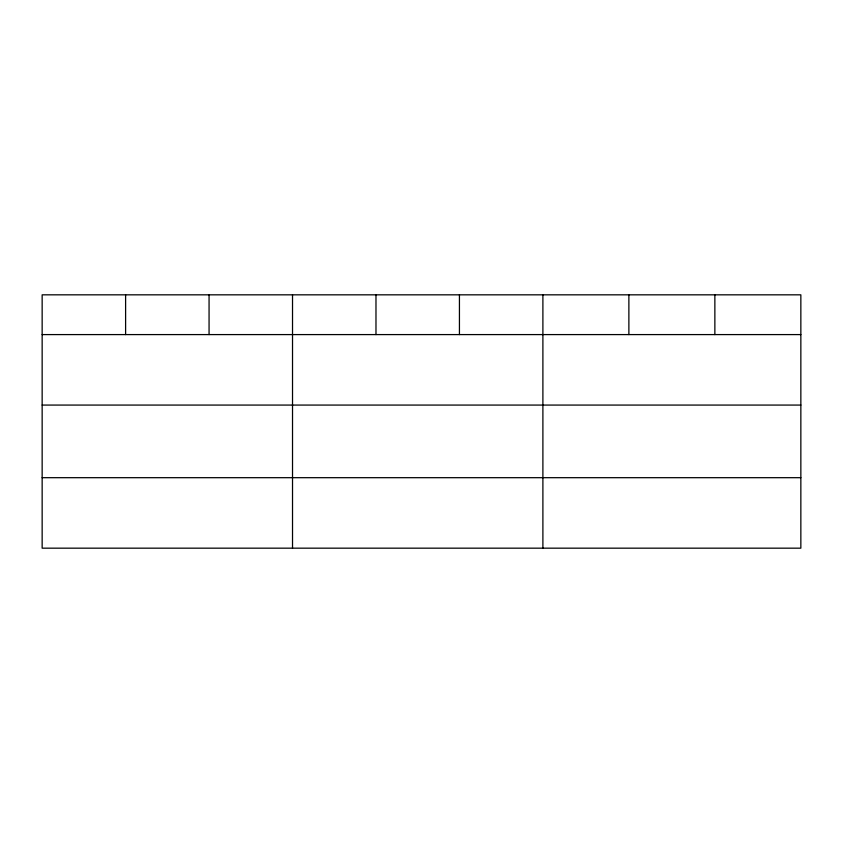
<?xml version="1.0" encoding="UTF-8"?>
<svg xmlns="http://www.w3.org/2000/svg" width="843" height="843" viewBox="0 0 843 843"><rect width="100%" height="100%" fill="white"/><g stroke="black" fill="none" stroke-linecap="round" stroke-linejoin="round"><path stroke-width="1.26" d="M800.85 405.072L800.85 294.829L42.15 294.829L42.15 548.171L800.85 548.171L800.85 405.072L42.15 405.072M42.15 334.587L800.85 334.587M42.15 477.686L800.85 477.686M714.864 294.829L714.864 334.587M628.878 294.829L628.878 334.587M542.892 294.829L542.892 548.171M459.435 294.829L459.435 334.587M375.978 294.829L375.978 334.587M292.521 294.829L292.521 548.171M209.064 294.829L209.064 334.587M125.607 294.829L125.607 334.587"/></g></svg>
